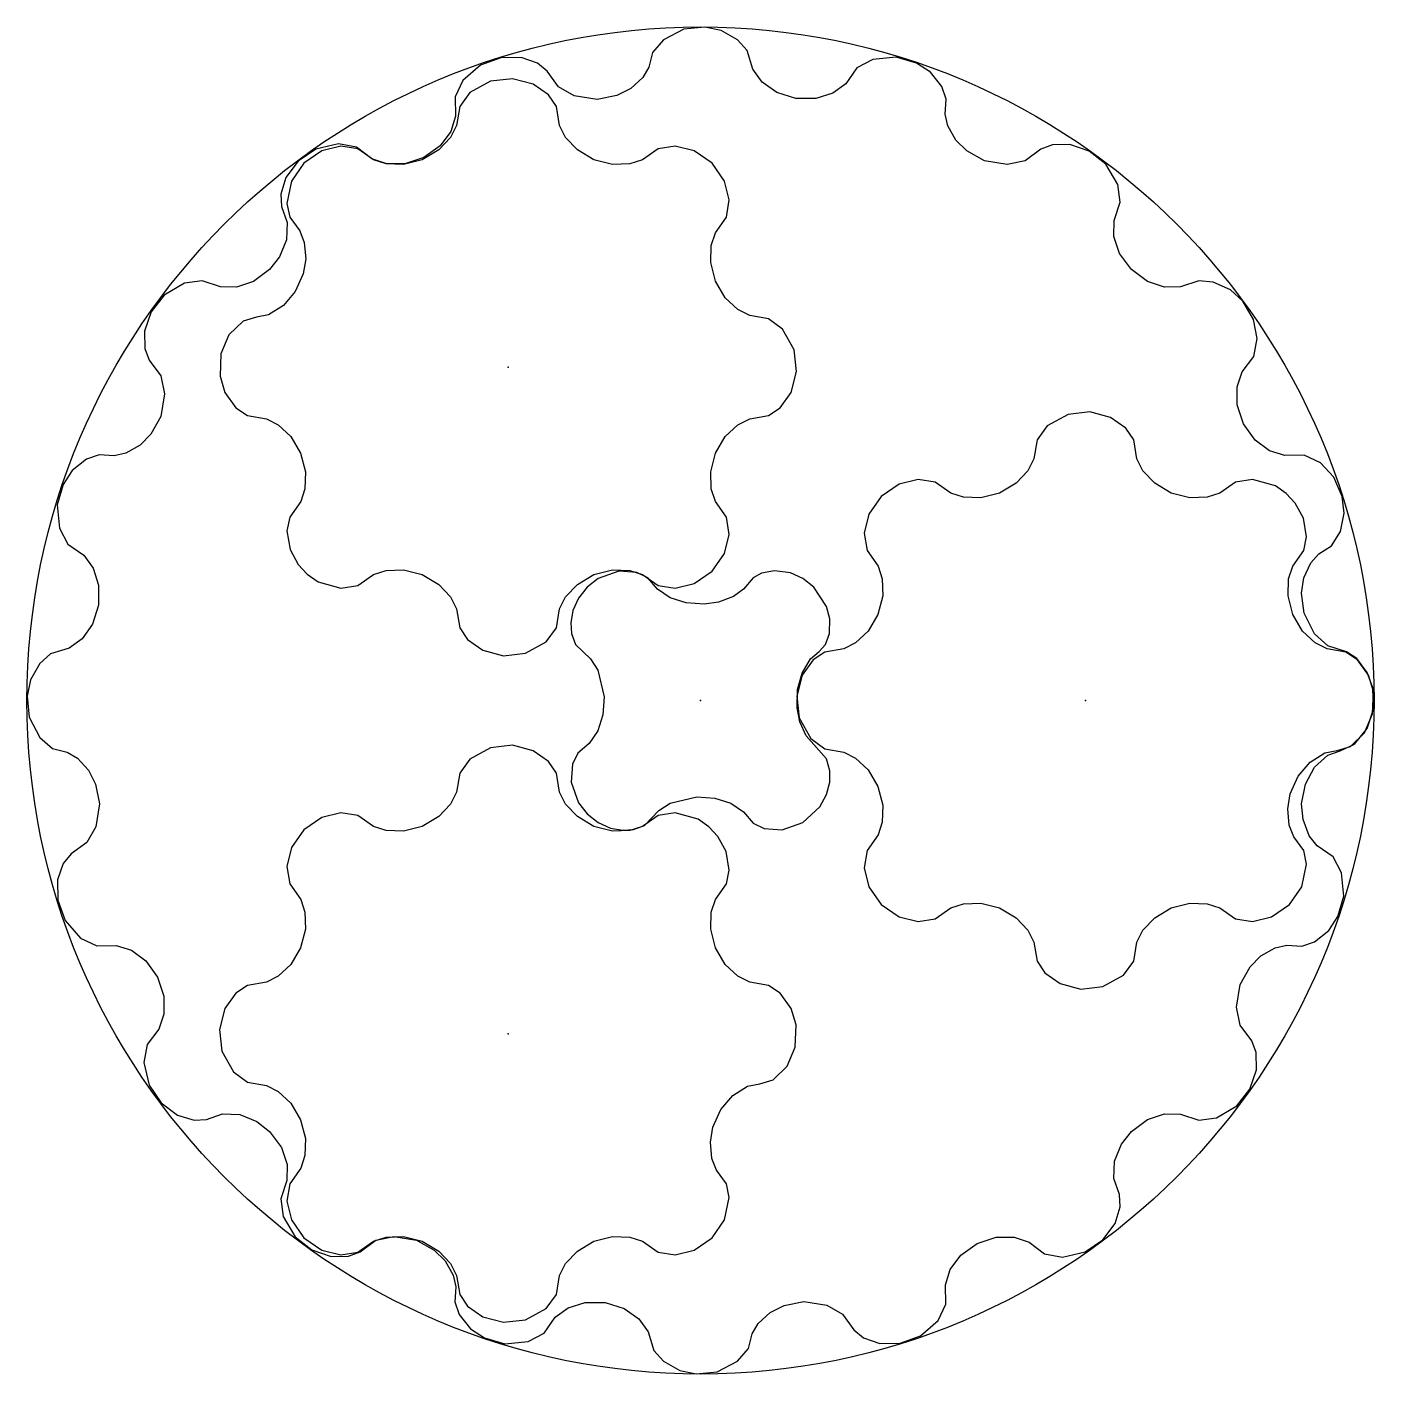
# Model space of a CAD drawing. Header units: millimetres. Extents: x -29 to 29, y -29 to 29.
import ezdxf

# ---------------------------------------------------------------- set-up
doc = ezdxf.new("R2010")
doc.units = ezdxf.units.MM
doc.layers.get('0').update_dxf_attribs({"linetype": 'CONTINUOUS'})

msp = doc.modelspace()

# ---------------------------------------------------------------- linework, layer by layer
for points in [[(27.533907, -2.166966), (28.164751, -1.884109), (28.709774, -1.205718), (28.974682, -0.368354), (28.943452, 0.548407), (28.709774, 1.205718), (28.26059, 1.801371), (27.815582, 2.097686), (27.013716, 2.34704), (26.43396, 2.876967), (25.991431, 3.761683), (25.88145, 4.628055), (25.981958, 5.284364), (26.276441, 5.930713), (26.616871, 6.309116), (27.166192, 6.660095), (27.552684, 7.271437), (27.710501, 8.065326), (27.631763, 8.783576), (27.262404, 9.618926), (26.688544, 10.226836), (25.988625, 10.561089), (25.159081, 10.546985), (24.502071, 10.754001), (23.882934, 11.212837), (23.378314, 11.911846), (23.109412, 12.730959), (23.102125, 13.501549), (23.320827, 14.154762), (23.819831, 14.817587), (23.960817, 15.580303), (23.806313, 16.401885), (23.347605, 17.19171), (22.81281, 17.677586), (22.077777, 18.016547), (21.453095, 18.075119), (20.66851, 17.805362), (19.979685, 17.799218), (19.249063, 18.044274), (18.553135, 18.553135), (18.044274, 19.249063), (17.799218, 19.979685), (17.805362, 20.66851), (18.075119, 21.453095), (17.973513, 22.222048), (17.456205, 23.093398), (16.732886, 23.657523), (15.899735, 23.935398), (15.153819, 23.922117), (14.652526, 23.736268), (13.979468, 23.234111), (13.209977, 23.076562), (12.234115, 23.238571), (11.46856, 23.658835), (10.996672, 24.125917), (10.646857, 24.744073), (10.540823, 25.241906), (10.579757, 25.892617), (10.385386, 26.441491), (9.896309, 27.048339), (9.303995, 27.442733), (8.422452, 27.696325), (7.413449, 27.602669), (6.73163, 27.232892), (6.255447, 26.553486), (5.701787, 26.143634), (4.966661, 25.912439), (4.104542, 25.915061), (3.283809, 26.178977), (2.656106, 26.626023), (2.256195, 27.186906), (2.013266, 27.980207), (1.598701, 28.451157), (0.892435, 28.846575), (0.185008, 28.993643), (-0.723596, 28.900498), (-1.598701, 28.451157), (-2.060688, 27.894666), (-2.22474, 27.263773), (-2.479424, 26.823072), (-3.003138, 26.343269), (-3.596266, 26.044869), (-4.454221, 25.881744), (-5.432385, 26.029222), (-6.115529, 26.416846), (-6.60047, 27.102411), (-7.019797, 27.434073), (-7.725102, 27.677205), (-8.603344, 27.670388), (-9.465585, 27.357391), (-10.226836, 26.688544), (-10.561089, 25.988625), (-10.546985, 25.159081), (-10.754001, 24.502071), (-11.212837, 23.882934), (-11.911846, 23.378314), (-12.730959, 23.109412), (-13.501549, 23.102125), (-14.154762, 23.320827), (-14.817587, 23.819831), (-15.580303, 23.960817), (-16.568863, 23.73809), (-17.328895, 23.224497), (-17.850628, 22.517992), (-18.068498, 21.804479), (-18.046652, 21.27029), (-17.788907, 20.576938), (-17.826962, 19.839185), (-18.125948, 19.101565), (-18.553135, 18.553135), (-19.249063, 18.044274), (-19.979685, 17.799218), (-20.66851, 17.805362), (-21.453095, 18.075119), (-22.222048, 17.973513), (-23.093398, 17.456205), (-23.657523, 16.732886), (-23.935398, 15.899735), (-23.922117, 15.153819), (-23.736268, 14.652526), (-23.234111, 13.979468), (-23.076562, 13.209977), (-23.238571, 12.234115), (-23.658835, 11.46856), (-24.125917, 10.996672), (-24.744073, 10.646857), (-25.241906, 10.540823), (-25.892617, 10.579757), (-26.441491, 10.385386), (-27.048339, 9.896309), (-27.442733, 9.303995), (-27.696325, 8.422452), (-27.602669, 7.413449), (-27.232892, 6.73163), (-26.553486, 6.255447), (-26.143634, 5.701787), (-25.912439, 4.966661), (-25.915061, 4.104542), (-26.178977, 3.283809), (-26.626023, 2.656106), (-27.186906, 2.256195), (-27.980207, 2.013266), (-28.451157, 1.598701), (-28.846575, 0.892435), (-28.993643, 0.185008), (-28.900498, -0.723596), (-28.451157, -1.598701), (-27.894666, -2.060688), (-27.263773, -2.22474), (-26.823072, -2.479424), (-26.343269, -3.003138), (-26.044869, -3.596266), (-25.881744, -4.454221), (-26.029222, -5.432385), (-26.416846, -6.115529), (-27.102411, -6.60047), (-27.434073, -7.019797), (-27.677205, -7.725102), (-27.670388, -8.603344), (-27.357391, -9.465585), (-26.688544, -10.226836), (-25.988625, -10.561089), (-25.159081, -10.546985), (-24.502071, -10.754001), (-23.882934, -11.212837), (-23.378314, -11.911846), (-23.109412, -12.730959), (-23.102125, -13.501549), (-23.320827, -14.154762), (-23.819831, -14.817587), (-23.960817, -15.580303), (-23.73809, -16.568863), (-23.224497, -17.328895), (-22.517992, -17.850628), (-21.804479, -18.068498), (-21.27029, -18.046652), (-20.576938, -17.788907), (-19.839185, -17.826962), (-19.101565, -18.125948), (-18.553135, -18.553135), (-18.044274, -19.249063), (-17.799218, -19.979685), (-17.805362, -20.66851), (-18.075119, -21.453095), (-17.973513, -22.222048), (-17.456205, -23.093398), (-16.732886, -23.657523), (-15.899735, -23.935398), (-15.153819, -23.922117), (-14.652526, -23.736268), (-13.979468, -23.234111), (-13.209977, -23.076562), (-12.234115, -23.238571), (-11.46856, -23.658835), (-10.996672, -24.125917), (-10.646857, -24.744073), (-10.540823, -25.241906), (-10.579757, -25.892617), (-10.385386, -26.441491), (-9.896309, -27.048339), (-9.303995, -27.442733), (-8.422452, -27.696325), (-7.413449, -27.602669), (-6.73163, -27.232892), (-6.255447, -26.553486), (-5.701787, -26.143634), (-4.966661, -25.912439), (-4.104542, -25.915061), (-3.283809, -26.178977), (-2.656106, -26.626023), (-2.256195, -27.186906), (-2.013266, -27.980207), (-1.598701, -28.451157), (-0.892435, -28.846575), (-0.185008, -28.993643), (0.723596, -28.900498), (1.598701, -28.451157), (2.060688, -27.894666), (2.22474, -27.263773), (2.479424, -26.823072), (3.003138, -26.343269), (3.596266, -26.044869), (4.454221, -25.881744), (5.432385, -26.029222), (6.115529, -26.416846), (6.60047, -27.102411), (7.019797, -27.434073), (7.725102, -27.677205), (8.603344, -27.670388), (9.465585, -27.357391), (10.226836, -26.688544), (10.561089, -25.988625), (10.546985, -25.159081), (10.754001, -24.502071), (11.212837, -23.882934), (11.911846, -23.378314), (12.730959, -23.109412), (13.501549, -23.102125), (14.154762, -23.320827), (14.817587, -23.819831), (15.580303, -23.960817), (16.568863, -23.73809), (17.328895, -23.224497), (17.850628, -22.517992), (18.068498, -21.804479), (18.046652, -21.27029), (17.788907, -20.576938), (17.826962, -19.839185), (18.125948, -19.101565), (18.553135, -18.553135), (19.249063, -18.044274), (19.979685, -17.799218), (20.66851, -17.805362), (21.453095, -18.075119), (22.222048, -17.973513), (23.093398, -17.456205), (23.657523, -16.732886), (23.935398, -15.899735), (23.922117, -15.153819), (23.736268, -14.652526), (23.234111, -13.979468), (23.076562, -13.209977), (23.238571, -12.234115), (23.658835, -11.46856), (24.125917, -10.996672), (24.744073, -10.646857), (25.241906, -10.540823), (25.892617, -10.579757), (26.441491, -10.385386), (27.048339, -9.896309), (27.442733, -9.303995), (27.696325, -8.422452), (27.602669, -7.413449), (27.232892, -6.73163), (26.553486, -6.255447), (26.208392, -5.821601), (25.942733, -5.128749), (25.881744, -4.454221), (26.044869, -3.596266), (26.43396, -2.876967), (27.013716, -2.34704)], [(-19.121056, 16.506562), (-19.693138, 16.334944), (-20.304067, 15.738256), (-20.651514, 14.919155), (-20.686174, 13.969626), (-20.473366, 13.263708), (-20.004546, 12.606452), (-19.503053, 12.271358), (-18.692483, 12.13323), (-18.180244, 11.872641), (-17.639145, 11.36575), (-17.21655, 10.652005), (-17.010676, 9.848491), (-17.034864, 9.10745), (-17.212808, 8.560978), (-17.688297, 7.890148), (-17.805958, 7.298591), (-17.672714, 6.502335), (-17.324032, 5.852698), (-16.933459, 5.432353), (-16.466577, 5.111625), (-15.486797, 4.832905), (-14.746845, 4.948696), (-14.076015, 5.424185), (-13.529542, 5.602129), (-12.788502, 5.626316), (-11.984987, 5.420443), (-11.271243, 4.997847), (-10.764351, 4.456749), (-10.503762, 3.944509), (-10.365635, 3.133939), (-10.03054, 2.632446), (-9.373284, 2.163626), (-8.477468, 1.929767), (-7.537036, 2.033114), (-6.647142, 2.528837), (-6.205794, 3.133939), (-6.067667, 3.944509), (-5.807077, 4.456749), (-5.300186, 4.997847), (-4.586441, 5.420443), (-3.782927, 5.626316), (-3.041886, 5.602129), (-2.495414, 5.424185), (-1.824584, 4.948696), (-1.084631, 4.832905), (-0.269946, 5.031023), (0.502613, 5.562951), (1.034541, 6.33551), (1.232659, 7.150195), (1.116868, 7.890148), (0.641379, 8.560978), (0.463435, 9.10745), (0.439248, 9.848491), (0.645121, 10.652005), (1.067717, 11.36575), (1.608815, 11.872641), (2.121055, 12.13323), (2.931625, 12.271358), (3.433117, 12.606452), (3.901937, 13.263708), (4.135797, 14.159524), (4.03245, 15.099956), (3.536727, 15.98985), (2.931625, 16.431199), (2.121055, 16.569326), (1.608815, 16.829915), (1.067717, 17.336806), (0.645121, 18.050551), (0.439248, 18.854065), (0.463435, 19.595106), (0.641379, 20.141579), (1.116868, 20.812409), (1.232659, 21.552361), (1.034541, 22.367046), (0.502613, 23.139605), (-0.269946, 23.671534), (-1.084631, 23.869652), (-1.824584, 23.75386), (-2.495414, 23.278372), (-3.041886, 23.100428), (-3.782927, 23.07624), (-4.586441, 23.282114), (-5.300186, 23.704709), (-5.807077, 24.245807), (-6.067667, 24.758047), (-6.205794, 25.568617), (-6.540888, 26.07011), (-7.198144, 26.53893), (-8.093961, 26.772789), (-9.034392, 26.669443), (-9.924286, 26.173719), (-10.365635, 25.568617), (-10.503762, 24.758047), (-10.764351, 24.245807), (-11.271243, 23.704709), (-11.984987, 23.282114), (-12.788502, 23.07624), (-13.529542, 23.100428), (-14.076015, 23.278372), (-14.746845, 23.75386), (-15.486797, 23.869652), (-16.301482, 23.671534), (-17.074041, 23.139605), (-17.60597, 22.367046), (-17.805958, 21.403965), (-17.688297, 20.812409), (-17.255263, 20.220326), (-17.061954, 19.723233), (-16.998347, 19.012142), (-17.105333, 18.369502), (-17.448779, 17.602651), (-17.9585, 17.003264), (-18.599723, 16.60299)], [(27.406771, -2.155284), (27.978852, -1.983666), (28.589781, -1.386977), (28.937229, -0.567877), (28.971888, 0.381652), (28.75908, 1.08757), (28.29026, 1.744826), (27.788768, 2.07992), (26.978198, 2.218048), (26.465958, 2.478637), (25.92486, 2.985528), (25.502264, 3.699273), (25.296391, 4.502787), (25.320578, 5.243828), (25.498522, 5.7903), (25.974011, 6.461131), (26.091672, 7.052687), (25.958428, 7.848943), (25.609747, 8.49858), (25.219173, 8.918925), (24.752291, 9.239653), (23.772511, 9.518374), (23.032559, 9.402582), (22.361729, 8.927094), (21.815256, 8.74915), (21.074216, 8.724962), (20.270702, 8.930835), (19.556957, 9.353431), (19.050065, 9.894529), (18.789476, 10.406769), (18.651349, 11.217339), (18.316255, 11.718832), (17.658999, 12.187652), (16.763182, 12.421511), (15.822751, 12.318164), (14.932857, 11.822441), (14.491508, 11.217339), (14.353381, 10.406769), (14.092792, 9.894529), (13.5859, 9.353431), (12.872155, 8.930835), (12.068641, 8.724962), (11.327601, 8.74915), (10.781128, 8.927094), (10.110298, 9.402582), (9.370346, 9.518374), (8.555661, 9.320255), (7.783101, 8.788327), (7.251173, 8.015768), (7.053055, 7.201083), (7.168846, 6.461131), (7.644335, 5.7903), (7.822279, 5.243828), (7.846467, 4.502787), (7.640593, 3.699273), (7.217997, 2.985528), (6.676899, 2.478637), (6.164659, 2.218048), (5.35409, 2.07992), (4.852597, 1.744826), (4.383777, 1.08757), (4.149917, 0.191754), (4.253264, -0.748678), (4.748988, -1.638572), (5.35409, -2.07992), (6.164659, -2.218048), (6.676899, -2.478637), (7.217997, -2.985528), (7.640593, -3.699273), (7.846467, -4.502787), (7.822279, -5.243828), (7.644335, -5.7903), (7.168846, -6.461131), (7.053055, -7.201083), (7.251173, -8.015768), (7.783101, -8.788327), (8.555661, -9.320255), (9.370346, -9.518374), (10.110298, -9.402582), (10.781128, -8.927094), (11.327601, -8.74915), (12.068641, -8.724962), (12.872155, -8.930835), (13.5859, -9.353431), (14.092792, -9.894529), (14.353381, -10.406769), (14.491508, -11.217339), (14.826603, -11.718832), (15.483858, -12.187652), (16.379675, -12.421511), (17.320107, -12.318164), (18.210001, -11.822441), (18.651349, -11.217339), (18.789476, -10.406769), (19.050065, -9.894529), (19.556957, -9.353431), (20.270702, -8.930835), (21.074216, -8.724962), (21.815256, -8.74915), (22.361729, -8.927094), (23.032559, -9.402582), (23.772511, -9.518374), (24.587197, -9.320255), (25.359756, -8.788327), (25.891684, -8.015768), (26.091672, -7.052687), (25.974011, -6.461131), (25.540977, -5.869048), (25.347669, -5.371955), (25.284061, -4.660864), (25.391047, -4.018224), (25.734493, -3.251373), (26.244214, -2.651986), (26.885437, -2.251712)], [(5.103335, 2.11387), (5.381729, 2.416667), (5.550598, 2.878362), (5.568041, 3.518784), (5.428206, 4.05425), (4.882404, 4.882404), (4.405874, 5.254596), (3.874623, 5.490859), (3.181649, 5.585007), (2.62082, 5.47762), (2.268649, 5.280076), (1.857407, 4.789798), (1.416258, 4.483812), (0.769148, 4.236857), (0.157994, 4.146734), (-0.621505, 4.203716), (-1.301438, 4.426044), (-1.857407, 4.789798), (-2.268649, 5.280076), (-2.743286, 5.518003), (-3.518784, 5.568041), (-4.405874, 5.254596), (-4.882404, 4.882404), (-5.254596, 4.405874), (-5.490859, 3.874623), (-5.583602, 3.34687), (-5.550598, 2.878362), (-5.381729, 2.416667), (-4.729664, 1.787642), (-4.426044, 1.301438), (-4.146734, 0.157994), (-4.203716, -0.621505), (-4.426044, -1.301438), (-4.789798, -1.857407), (-5.280076, -2.268649), (-5.518003, -2.743286), (-5.568041, -3.518784), (-5.254596, -4.405874), (-4.882404, -4.882404), (-4.405874, -5.254596), (-3.874623, -5.490859), (-3.34687, -5.583602), (-2.878362, -5.550598), (-2.416667, -5.381729), (-1.787642, -4.729664), (-1.301438, -4.426044), (-0.157994, -4.146734), (0.621505, -4.203716), (1.301438, -4.426044), (1.857407, -4.789798), (2.268649, -5.280076), (2.743286, -5.518003), (3.518784, -5.568041), (4.405874, -5.254596), (5.14453, -4.573526), (5.428206, -4.05425), (5.568041, -3.518784), (5.573505, -3.024942), (5.431485, -2.511779), (4.544037, -1.522625), (4.276314, -0.911783), (4.158307, -0.314933), (4.177398, 0.469775), (4.371648, 1.178668), (4.729664, 1.787642)], [(2.549628, -16.506562), (3.121709, -16.334944), (3.732639, -15.738256), (4.080086, -14.919155), (4.114745, -13.969626), (3.901937, -13.263708), (3.433117, -12.606452), (2.931625, -12.271358), (2.121055, -12.13323), (1.608815, -11.872641), (1.067717, -11.36575), (0.645121, -10.652005), (0.439248, -9.848491), (0.463435, -9.10745), (0.641379, -8.560978), (1.116868, -7.890148), (1.234529, -7.298591), (1.101285, -6.502335), (0.752604, -5.852698), (0.36203, -5.432353), (-0.104852, -5.111625), (-1.084631, -4.832905), (-1.824584, -4.948696), (-2.495414, -5.424185), (-3.041886, -5.602129), (-3.782927, -5.626316), (-4.586441, -5.420443), (-5.300186, -4.997847), (-5.807077, -4.456749), (-6.067667, -3.944509), (-6.205794, -3.133939), (-6.540888, -2.632446), (-7.198144, -2.163626), (-8.093961, -1.929767), (-9.034392, -2.033114), (-9.924286, -2.528837), (-10.365635, -3.133939), (-10.503762, -3.944509), (-10.764351, -4.456749), (-11.271243, -4.997847), (-11.984987, -5.420443), (-12.788502, -5.626316), (-13.529542, -5.602129), (-14.076015, -5.424185), (-14.746845, -4.948696), (-15.486797, -4.832905), (-16.301482, -5.031023), (-17.074041, -5.562951), (-17.60597, -6.33551), (-17.804088, -7.150195), (-17.688297, -7.890148), (-17.212808, -8.560978), (-17.034864, -9.10745), (-17.010676, -9.848491), (-17.21655, -10.652005), (-17.639145, -11.36575), (-18.180244, -11.872641), (-18.692483, -12.13323), (-19.503053, -12.271358), (-20.004546, -12.606452), (-20.473366, -13.263708), (-20.707226, -14.159524), (-20.603879, -15.099956), (-20.108155, -15.98985), (-19.503053, -16.431199), (-18.692483, -16.569326), (-18.180244, -16.829915), (-17.639145, -17.336806), (-17.21655, -18.050551), (-17.010676, -18.854065), (-17.034864, -19.595106), (-17.212808, -20.141579), (-17.688297, -20.812409), (-17.804088, -21.552361), (-17.60597, -22.367046), (-17.074041, -23.139605), (-16.301482, -23.671534), (-15.486797, -23.869652), (-14.746845, -23.75386), (-14.076015, -23.278372), (-13.529542, -23.100428), (-12.788502, -23.07624), (-11.984987, -23.282114), (-11.271243, -23.704709), (-10.764351, -24.245807), (-10.503762, -24.758047), (-10.365635, -25.568617), (-10.03054, -26.07011), (-9.373284, -26.53893), (-8.477468, -26.772789), (-7.537036, -26.669443), (-6.647142, -26.173719), (-6.205794, -25.568617), (-6.067667, -24.758047), (-5.807077, -24.245807), (-5.300186, -23.704709), (-4.586441, -23.282114), (-3.782927, -23.07624), (-3.041886, -23.100428), (-2.495414, -23.278372), (-1.824584, -23.75386), (-1.084631, -23.869652), (-0.269946, -23.671534), (0.502613, -23.139605), (1.034541, -22.367046), (1.234529, -21.403965), (1.116868, -20.812409), (0.683835, -20.220326), (0.490526, -19.723233), (0.426918, -19.012142), (0.533904, -18.369502), (0.87735, -17.602651), (1.387071, -17.003264), (2.028294, -16.60299)]]:
    msp.add_lwpolyline(points, close=True)
msp.add_circle((0, 0), 29)
for p in [(-8.285714, 14.351278), (0, 0), (0, 0), (16.571429, 0), (-8.285714, -14.351278)]:
    msp.add_point(p)

doc.saveas('drawing.dxf')
